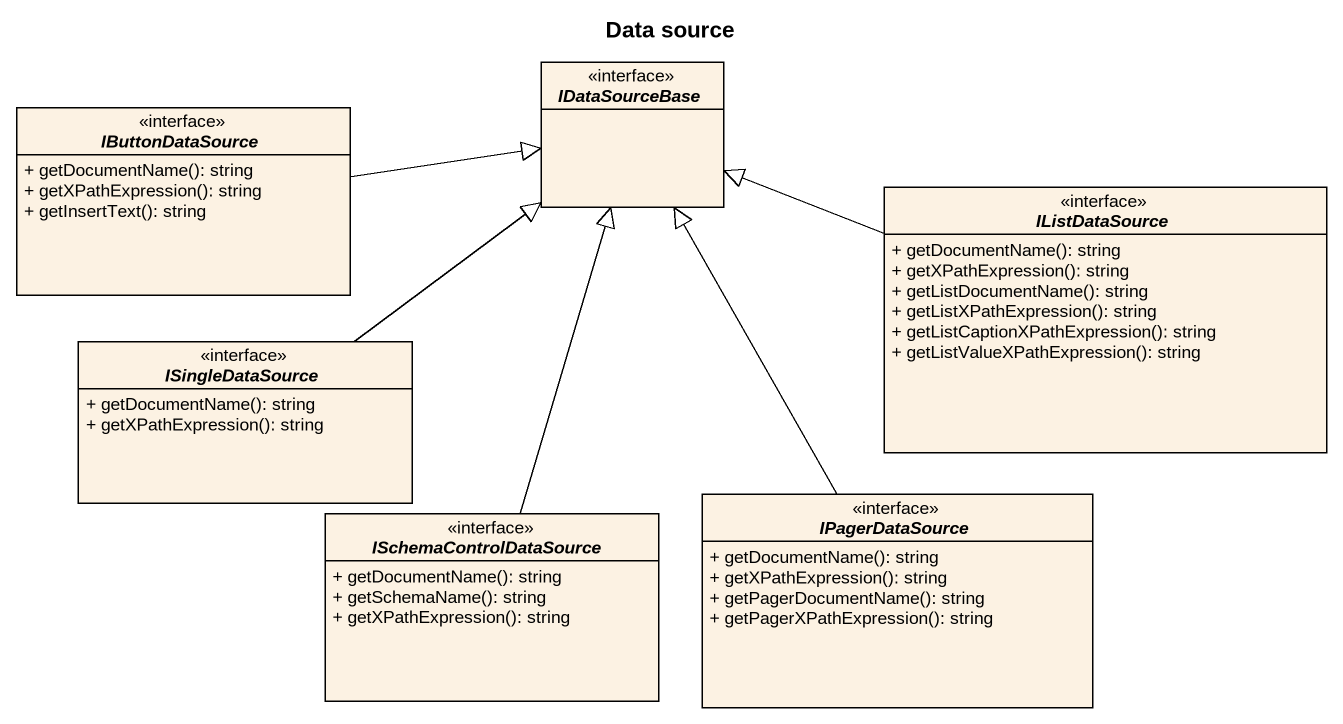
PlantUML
@startuml
title Data source
hide circle
hide empty members
skinparam classAttributeIconSize 0
interface IDataSourceBase <<interface>>
interface IButtonDataSource <<interface>> {
  + getDocumentName(): string
  + getXPathExpression(): string
  + getInsertText(): string
}
interface IListDataSource <<interface>> {
  + getDocumentName(): string
  + getXPathExpression(): string
  + getListDocumentName(): string
  + getListXPathExpression(): string
  + getListCaptionXPathExpression(): string
  + getListValueXPathExpression(): string
}
interface ISingleDataSource <<interface>> {
  + getDocumentName(): string
  + getXPathExpression(): string
}
interface ISchemaControlDataSource <<interface>> {
  + getDocumentName(): string
  + getSchemaName(): string
  + getXPathExpression(): string
}
interface IPagerDataSource <<interface>> {
  + getDocumentName(): string
  + getXPathExpression(): string
  + getPagerDocumentName(): string
  + getPagerXPathExpression(): string
}
IButtonDataSource -right-|> IDataSourceBase
IListDataSource -left-|> IDataSourceBase
ISingleDataSource -up-|> IDataSourceBase
ISchemaControlDataSource -up-|> IDataSourceBase
IPagerDataSource -up-|> IDataSourceBase
@enduml
